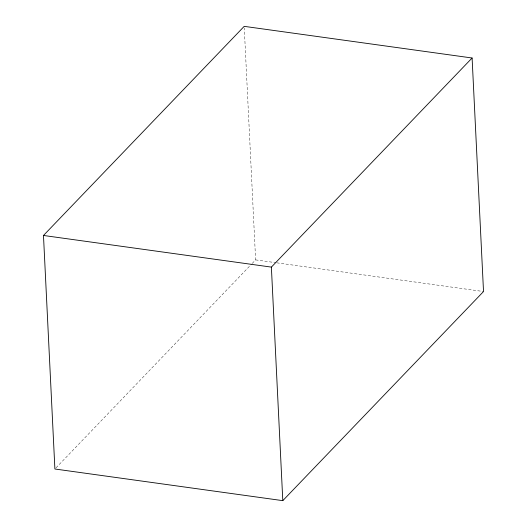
<?xml version="1.0" encoding="UTF-8"?>
<svg xmlns="http://www.w3.org/2000/svg" width="527" height="527" viewBox="0 0 527 527"><rect width="100%" height="100%" fill="white"/><g stroke="black" fill="none" stroke-linecap="round" stroke-linejoin="round"><path stroke-width="0.4" stroke-dasharray="2.63 1.98" d="M56.04 467.818L251.636 264.04M252.209 263.447L255.621 259.89L244.278 27.997M255.621 259.89L275.97 262.716M276.78 262.828L483.522 291.536"/><path stroke-width="0.79" d="M43.477 235.464L244.199 26.35L472.1 57.996L483.522 291.536L282.801 500.65L54.9 469.004L43.477 235.464L271.379 267.11L472.1 57.996M271.379 267.11L282.801 500.65"/></g></svg>
